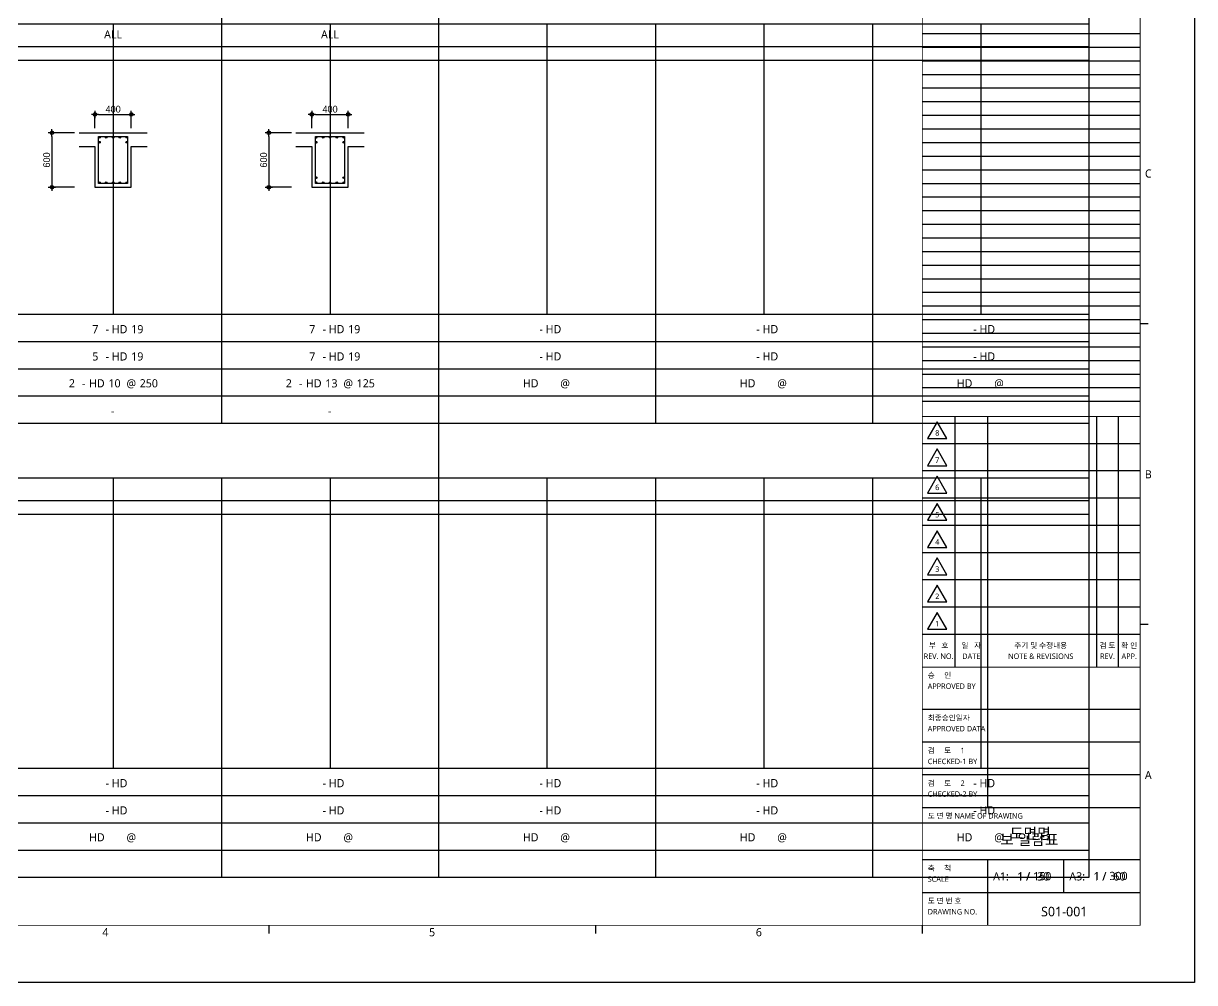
# Model space of a CAD drawing. Header units: millimetres. Extents: x 255534 to 377770, y 34632 to 54434.
# Drawn here: x 267831 to 280734, y 36366 to 46929 of the extents above; entities that cross this region are included whole.
import ezdxf
from ezdxf.enums import TextEntityAlignment as Align

# ---------------------------------------------------------------- set-up
doc = ezdxf.new("R2010")
doc.units = ezdxf.units.MM
doc.header["$PDMODE"] = 3
doc.linetypes.add('(SEJIN)_1_HID1.5', pattern=[250, 150, -100])
doc.linetypes.add('CONTINOUS', pattern=[0])
doc.layers.get('Defpoints').update_dxf_attribs({"color": 155})
doc.layers.add('(S)_DEFPOINT', color=185, linetype='Continuous', plot=False)
doc.layers.add('Xref_S_VForm$0$S_XR_FORM_Defpoints', color=146, linetype='Continuous', plot=False)
for name, color, linetype in [('(S)_DIM', 7, 'Continuous'), ('(S)_FORM_LINE', 7, 'Continuous'), ('(S)_FORM_TEXT', 7, 'Continuous'), ('(S)_RC_Gir', 6, '(SEJIN)_1_HID1.5'), ('(S)_Rebar', 3, 'Continuous'), ('(S)_TEXT', 7, 'Continuous'), ('TEXT', 7, 'Continuous'), ('Xref_S_VForm$0$S_XR_FORM', 255, 'Continuous')]:
    doc.layers.add(name, color=color, linetype=linetype)
doc.styles.get("Standard").update_dxf_attribs({"font": 'SYMBOL'})
doc.styles.add('Xref_S_VForm$0$나눔바른고딕', font='NanumBarunGothic.ttf')
doc.styles.add('맑은고딕', font='')
doc.styles.get('맑은고딕').set_extended_font_data('Malgun Gothic')
doc.dimstyles.new('Sejin-dim3', dxfattribs={"dimscale": 50, "dimtxt": 3, "dimasz": 1, "dimexe": 0.5, "dimexo": 2, "dimgap": 1, "dimtad": 1, "dimdec": 0, "dimzin": 0, "dimdsep": 46, "dimtxsty": 'Standard', "dimblk": 'Z_DOT', "dimcen": -0.5, "dimdle": 1.5, "dimclrd": 256, "dimclre": 256, "dimclrt": 3, "dimadec": 0, "dimazin": 0, "dimtfac": 1, "dimtdec": 0, "dimtix": 1, "dimtmove": 2, "dimatfit": 3, "dimldrblk": 'DOT', "dimfxl": 1, "dimtvp": 1, "dimtolj": 1, "dimtzin": 0, "dimarcsym": 0})

# ---------------------------------------------------------------- blocks, each defined once
blk = doc.blocks.new('BASE1-1')
at = {"layer": '(S)_DEFPOINT'}
for p, q in [((11955, 4400), (11955, 1200)), ((14345, 4400), (14345, 1200)), ((16735, 4400), (16735, 1200)), ((19125, 4400), (19125, 1200)), ((21515, 4400), (21515, 1200)), ((1200, 4150), (22710, 4150)), ((1200, 4000), (22710, 4000))]:
    blk.add_line(p, q, dxfattribs=at)
at = {"layer": '(S)_FORM_LINE', "color": 7, "linetype": 'Continuous'}
for p, q in [((0, 5000), (22710, 5000)), ((0, 0), (22710, 0))]:
    blk.add_line(p, q, dxfattribs=at)
at = {"layer": '(S)_FORM_LINE'}
for p, q in [((15540, 5000), (15540, 0)), ((22710, 0), (22710, 5000))]:
    blk.add_line(p, q, dxfattribs=at)
at = {"layer": '(S)_FORM_LINE', "color": 8}
for p, q in [((0, 4400), (22710, 4400)), ((0, 1200), (22710, 1200)), ((0, 900), (22710, 900)), ((0, 600), (22710, 600)), ((0, 300), (22710, 300))]:
    blk.add_line(p, q, dxfattribs=at)
for points in [[(13150, 4400), (13150, 0)], [(15540, 4400), (15540, 0)], [(17930, 4400), (17930, 0)], [(20320, 4400), (20320, 0)]]:
    blk.add_lwpolyline(points, dxfattribs=at)
at = {"layer": '(S)_FORM_TEXT', "style": '맑은고딕'}
for s, p in [('- HD', (12113, 964)), ('- HD', (14503, 964)), ('- HD', (16893, 964)), ('- HD', (19283, 964)), ('- HD', (21673, 964)), ('- HD', (12113, 664)), ('- HD', (14503, 664)), ('- HD', (16893, 664)), ('- HD', (19283, 664)), ('- HD', (21673, 664)), ('HD', (11862, 368)), ('@', (12208, 368)), ('HD', (14252, 368)), ('@', (14598, 368)), ('HD', (16642, 368)), ('@', (16988, 368)), ('HD', (19032, 368)), ('@', (19378, 368)), ('HD', (21422, 368)), ('@', (21768, 368))]:
    blk.add_text(s, height=90, dxfattribs=at).set_placement(p, align=Align.BOTTOM_RIGHT)
blk = doc.blocks.new('Z_DOT')
at = {"layer": '(S)_DIM', "color": 0}
for p, q in [((-1, 0), (1, 0)), ((0, -1), (0, 1))]:
    blk.add_line(p, q, dxfattribs=at)
for radius in [0.5, 0.25]:
    blk.add_circle((0, 0), radius, dxfattribs=at)
blk = doc.blocks.new('*D778')
at = {"layer": '(S)_DIM', "lineweight": -2}
for p, q in [((268394, 45725), (268120, 45725)), ((268145, 45685), (268145, 45165)), ((268394, 45125), (268120, 45125))]:
    blk.add_line(p, q, dxfattribs=at)
at = {"layer": 'Defpoints', "color": 0}
for p in [(268444, 45725), (268145, 45125), (268444, 45125)]:
    blk.add_point(p, dxfattribs=at)
at = {"layer": '(S)_DIM', "linetype": 'ByBlock', "lineweight": -2, "xscale": 40, "yscale": 40, "zscale": 40}
for p, rotation in [((268145, 45725), 90), ((268145, 45125), 270)]:
    blk.add_blockref('Z_DOT', p, dxfattribs=dict(at, rotation=rotation))
at = {"layer": '(S)_DIM', "color": 3, "insert": (268087, 45425), "char_height": 75, "attachment_point": 5, "rotation": 90}
blk.add_mtext('\\A1;600', dxfattribs=at)
blk = doc.blocks.new('_Dot')
at = {"color": 0, "linetype": 'ByBlock', "lineweight": -2}
blk.add_line((-0.5, 0), (-1, 0), dxfattribs=at)
at = {"color": 0, "linetype": 'ByBlock', "const_width": 0.5}
blk.add_lwpolyline([(-0.25, 0, 1), (0.25, 0, 1)], format="xyb", close=True, dxfattribs=at)
blk = doc.blocks.new('DOT')
at = {"color": 0, "linetype": 'ByBlock'}
blk.add_line((-0.5, 0), (-1, 0), dxfattribs=at)
at = {"color": 0, "linetype": 'ByBlock', "const_width": 0.5}
blk.add_lwpolyline([(-0.25, 0, 1), (0.25, 0, 1)], format="xyb", close=True, dxfattribs=at)
blk = doc.blocks.new('*D779')
at = {"layer": '(S)_DIM', "lineweight": -2}
for p, q in [((270784, 45725), (270510, 45725)), ((270535, 45685), (270535, 45165)), ((270784, 45125), (270510, 45125))]:
    blk.add_line(p, q, dxfattribs=at)
at = {"layer": 'Defpoints', "color": 0}
for p in [(270834, 45725), (270535, 45125), (270834, 45125)]:
    blk.add_point(p, dxfattribs=at)
at = {"layer": '(S)_DIM', "linetype": 'ByBlock', "lineweight": -2, "xscale": 40, "yscale": 40, "zscale": 40}
for p, rotation in [((270535, 45725), 90), ((270535, 45125), 270)]:
    blk.add_blockref('Z_DOT', p, dxfattribs=dict(at, rotation=rotation))
at = {"layer": '(S)_DIM', "color": 3, "insert": (270477, 45425), "char_height": 75, "attachment_point": 5, "rotation": 90}
blk.add_mtext('\\A1;600', dxfattribs=at)
blk = doc.blocks.new('*D780')
at = {"layer": '(S)_DIM', "lineweight": -2}
for p, q in [((271009, 45775), (271009, 45951)), ((271409, 45775), (271409, 45951)), ((271049, 45926), (271369, 45926))]:
    blk.add_line(p, q, dxfattribs=at)
at = {"layer": 'Defpoints', "color": 0}
for p in [(271409, 45926), (271009, 45725), (271409, 45725)]:
    blk.add_point(p, dxfattribs=at)
at = {"layer": '(S)_DIM', "linetype": 'ByBlock', "lineweight": -2, "xscale": 40, "yscale": 40, "zscale": 40, "rotation": 180}
blk.add_blockref('Z_DOT', (271009, 45926), dxfattribs=at)
at = {"layer": '(S)_DIM', "linetype": 'ByBlock', "lineweight": -2, "xscale": 40, "yscale": 40, "zscale": 40}
blk.add_blockref('Z_DOT', (271409, 45926), dxfattribs=at)
at = {"layer": '(S)_DIM', "color": 3, "insert": (271209, 45984), "char_height": 75, "attachment_point": 5}
blk.add_mtext('\\A1;400', dxfattribs=at)
blk = doc.blocks.new('*D781')
at = {"layer": '(S)_DIM', "lineweight": -2}
for p, q in [((268619, 45775), (268619, 45951)), ((269019, 45775), (269019, 45951)), ((268659, 45926), (268979, 45926))]:
    blk.add_line(p, q, dxfattribs=at)
at = {"layer": 'Defpoints', "color": 0}
for p in [(269019, 45926), (268619, 45725), (269019, 45725)]:
    blk.add_point(p, dxfattribs=at)
at = {"layer": '(S)_DIM', "linetype": 'ByBlock', "lineweight": -2, "xscale": 40, "yscale": 40, "zscale": 40, "rotation": 180}
blk.add_blockref('Z_DOT', (268619, 45926), dxfattribs=at)
at = {"layer": '(S)_DIM', "linetype": 'ByBlock', "lineweight": -2, "xscale": 40, "yscale": 40, "zscale": 40}
blk.add_blockref('Z_DOT', (269019, 45926), dxfattribs=at)
at = {"layer": '(S)_DIM', "color": 3, "insert": (268819, 45984), "char_height": 75, "attachment_point": 5}
blk.add_mtext('\\A1;400', dxfattribs=at)
blk = doc.blocks.new('Xref_S_VForm')
at = {"layer": 'Xref_S_VForm$0$S_XR_FORM'}
for p, q in [((411.5, 120.9), (410, 120.9)), ((376, 103.9), (376, 57.9)), ((382, 103.9), (382, 32.1)), ((402, 103.9), (402, 57.9)), ((406, 103.9), (406, 57.9)), ((410, 98.9), (370, 98.9)), ((410, 93.9), (370, 93.9)), ((410, 88.9), (370, 88.9)), ((410, 83.9), (370, 83.9)), ((410, 78.9), (370, 78.9)), ((410, 73.9), (370, 73.9)), ((410, 68.9), (370, 68.9)), ((411.5, 65.7), (410, 65.7)), ((410, 63.9), (370, 63.9)), ((410, 44.1), (370, 44.1)), ((410, 38.1), (370, 38.1)), ((410, 32.1), (370, 32.1)), ((410, 22.5), (370, 22.5)), ((382, 22.5), (382, 10.5)), ((396, 16.5), (396, 22.5)), ((410, 16.5), (370, 16.5)), ((250, 10.5), (250, 9)), ((310, 10.5), (310, 9)), ((370, 10.5), (370, 9))]:
    blk.add_line(p, q, dxfattribs=at)
at = {"layer": 'Xref_S_VForm$0$S_XR_FORM', "color": 155}
blk.add_lwpolyline([(0, 297), (420, 297), (420, 0), (0, 0), (0, 297)], dxfattribs=at)
at = {"layer": 'Xref_S_VForm$0$S_XR_FORM', "const_width": 0.15}
blk.add_lwpolyline([(10, 10.5), (10, 286.5), (410, 286.5), (410, 10.5)], close=True, dxfattribs=at)
for points in [[(370, 286.5), (370, 10.5)], [(410, 103.9), (370, 103.9)], [(410, 57.9), (370, 57.9)]]:
    blk.add_lwpolyline(points, dxfattribs=at)
at = {"layer": 'Xref_S_VForm$0$S_XR_FORM'}
for points in [[(372.75, 102.94), (370.97, 99.86), (374.53, 99.86)], [(372.75, 97.94), (370.97, 94.86), (374.53, 94.86)], [(372.75, 92.94), (370.97, 89.86), (374.53, 89.86)], [(372.75, 87.94), (370.97, 84.86), (374.53, 84.86)], [(372.75, 82.94), (370.97, 79.86), (374.53, 79.86)], [(372.75, 77.94), (370.97, 74.86), (374.53, 74.86)], [(372.75, 72.94), (370.97, 69.86), (374.53, 69.86)], [(372.75, 67.94), (370.97, 64.86), (374.53, 64.86)]]:
    blk.add_lwpolyline(points, close=True, dxfattribs=at)
blk.add_lwpolyline([(410, 50.1), (370, 50.1)], dxfattribs=at)
blk.add_lwpolyline([(410, 50.1), (370, 50.1)], dxfattribs=at)
at = {"layer": 'Xref_S_VForm$0$S_XR_FORM_Defpoints'}
for p, q in [((370, 174.2), (410, 174.2)), ((370, 171.7), (410, 171.7)), ((370, 169.2), (410, 169.2)), ((370, 166.7), (410, 166.7)), ((370, 164.2), (410, 164.2)), ((370, 161.7), (410, 161.7)), ((370, 159.2), (410, 159.2)), ((370, 156.7), (410, 156.7)), ((370, 154.2), (410, 154.2)), ((370, 151.7), (410, 151.7)), ((370, 149.2), (410, 149.2)), ((370, 146.7), (410, 146.7)), ((370, 144.2), (410, 144.2)), ((370, 141.7), (410, 141.7)), ((370, 139.2), (410, 139.2)), ((370, 136.7), (410, 136.7)), ((370, 134.2), (410, 134.2)), ((370, 131.7), (410, 131.7)), ((370, 129.2), (410, 129.2)), ((370, 126.7), (410, 126.7)), ((370, 124.2), (410, 124.2)), ((370, 121.7), (410, 121.7)), ((370, 119.2), (410, 119.2)), ((370, 116.7), (410, 116.7)), ((370, 114.2), (410, 114.2)), ((370, 111.7), (410, 111.7)), ((370, 109.2), (410, 109.2)), ((370, 106.7), (410, 106.7))]:
    blk.add_line(p, q, dxfattribs=at)
at = {"layer": 'Xref_S_VForm$0$S_XR_FORM', "style": 'Xref_S_VForm$0$나눔바른고딕'}
for s, height, p in [('C', 1.5, (411.5, 148.5)), ('B', 1.5, (411.5, 93.3)), ('부   호', 1, (373, 61.9)), ('일   자', 1, (379, 61.9)), ('주기 및 수정내용', 1, (391.75, 61.9)), ('검 토', 1, (404, 61.9)), ('확 인', 1, (408, 61.9)), ('REV. NO.', 1, (373, 59.9)), ('DATE', 1, (379, 59.9)), ('NOTE & REVISIONS', 1, (391.75, 59.9)), ('REV.', 1, (404, 59.9)), ('APP.', 1, (408, 59.9)), ('A', 1.5, (411.5, 38.1))]:
    blk.add_text(s, height=height, dxfattribs=at).set_placement(p, align=Align.MIDDLE)
for s, p in [('8', (372.75, 100.89)), ('7', (372.75, 95.89)), ('6', (372.75, 90.89)), ('5', (372.75, 85.89)), ('4', (372.75, 80.89)), ('3', (372.75, 75.89)), ('2', (372.75, 70.89)), ('1', (372.75, 65.89))]:
    blk.add_text(s, height=1, dxfattribs=at).set_placement(p, align=Align.MIDDLE_CENTER)
for s, p in [('승     인', (371, 56.9)), ('APPROVED BY', (371, 54.9)), ('최종승인일자', (371, 49.1)), ('APPROVED DATA', (371, 47.1)), ('검     토     1', (371, 43.1)), ('CHECKED-1 BY', (371, 41.1)), ('검     토     2', (371, 37.1)), ('CHECKED-2 BY', (371, 35.1)), ('도 면 명 NAME OF DRAWING', (371, 31.1)), ('축     척', (371, 21.5)), ('SCALE', (371, 19.5)), ('도 면 번 호', (371, 15.5)), ('DRAWING NO.', (371, 13.5))]:
    blk.add_text(s, height=1, dxfattribs=at).set_placement(p, align=Align.TOP_LEFT)
for s, p in [('A1:', (383, 19.5)), ('A3:', (397, 19.5))]:
    blk.add_text(s, height=1.5, dxfattribs=at).set_placement(p, align=Align.MIDDLE_LEFT)
for s, p in [('4', (220, 8.5)), ('5', (280, 8.5)), ('6', (340, 8.5))]:
    blk.add_text(s, height=1.5, dxfattribs=at).set_placement(p, align=Align.CENTER)
at = {"layer": 'Xref_S_VForm$0$S_XR_FORM_Defpoints', "style": 'Xref_S_VForm$0$나눔바른고딕'}
for s, height, p in [('도면명', 2, (389.85, 27.38)), ('1 / 150', 1.5, (390.6, 19.53)), ('1 / 300', 1.5, (404.6, 19.57)), ('S01-001', 1.75, (396.07, 13.03))]:
    blk.add_text(s, height=height, dxfattribs=at).set_placement(p, align=Align.MIDDLE_CENTER)

msp = doc.modelspace()

# ---------------------------------------------------------------- hatches: boundary and pattern name
at = {"layer": '(S)_Rebar'}
h = msp.add_hatch(color=256, dxfattribs=at)
h.dxf.hatch_style = 1
edge = h.paths.add_edge_path()
edge.add_arc((268668, 45675.5), 9.5, 0, 360)
h = msp.add_hatch(color=256, dxfattribs=at)
h.dxf.hatch_style = 1
edge = h.paths.add_edge_path()
edge.add_arc((268743.3, 45675.5), 9.5, 0, 360)
h = msp.add_hatch(color=256, dxfattribs=at)
h.dxf.hatch_style = 1
edge = h.paths.add_edge_path()
edge.add_arc((268818.5, 45675.5), 9.5, -180, 180, ccw=False)
h = msp.add_hatch(color=256, dxfattribs=at)
h.dxf.hatch_style = 1
edge = h.paths.add_edge_path()
edge.add_arc((268893.8, 45675.5), 9.5, -180, 180, ccw=False)
h = msp.add_hatch(color=256, dxfattribs=at)
h.dxf.hatch_style = 1
edge = h.paths.add_edge_path()
edge.add_arc((268969.1, 45675.5), 9.5, -180, 180, ccw=False)
h = msp.add_hatch(color=256, dxfattribs=at)
h.dxf.hatch_style = 1
edge = h.paths.add_edge_path()
edge.add_arc((271058, 45675.5), 9.5, 0, 360)
h = msp.add_hatch(color=256, dxfattribs=at)
h.dxf.hatch_style = 1
edge = h.paths.add_edge_path()
edge.add_arc((271133.3, 45675.5), 9.5, 0, 360)
h = msp.add_hatch(color=256, dxfattribs=at)
h.dxf.hatch_style = 1
edge = h.paths.add_edge_path()
edge.add_arc((271208.5, 45675.5), 9.5, -180, 180, ccw=False)
h = msp.add_hatch(color=256, dxfattribs=at)
h.dxf.hatch_style = 1
edge = h.paths.add_edge_path()
edge.add_arc((271283.8, 45675.5), 9.5, -180, 180, ccw=False)
h = msp.add_hatch(color=256, dxfattribs=at)
h.dxf.hatch_style = 1
edge = h.paths.add_edge_path()
edge.add_arc((271359.1, 45675.5), 9.5, -180, 180, ccw=False)
h = msp.add_hatch(color=256, dxfattribs=at)
h.dxf.hatch_style = 1
edge = h.paths.add_edge_path()
edge.add_arc((268668, 45620.5), 9.5, 0, 360)
h = msp.add_hatch(color=256, dxfattribs=at)
h.dxf.hatch_style = 1
edge = h.paths.add_edge_path()
edge.add_arc((268969.1, 45620.5), 9.5, -180, 180, ccw=False)
h = msp.add_hatch(color=256, dxfattribs=at)
h.dxf.hatch_style = 1
edge = h.paths.add_edge_path()
edge.add_arc((271058, 45620.5), 9.5, 0, 360)
h = msp.add_hatch(color=256, dxfattribs=at)
h.dxf.hatch_style = 1
edge = h.paths.add_edge_path()
edge.add_arc((271359.1, 45620.5), 9.5, -180, 180, ccw=False)
h = msp.add_hatch(color=256, dxfattribs=at)
h.dxf.hatch_style = 1
edge = h.paths.add_edge_path()
edge.add_arc((268668, 45174.5), 9.5, 0, 360, ccw=False)
h = msp.add_hatch(color=256, dxfattribs=at)
h.dxf.hatch_style = 1
edge = h.paths.add_edge_path()
edge.add_arc((268743.3, 45174.5), 9.5, 0, 360, ccw=False)
h = msp.add_hatch(color=256, dxfattribs=at)
h.dxf.hatch_style = 1
edge = h.paths.add_edge_path()
edge.add_arc((268818.5, 45174.5), 9.5, 180, 540)
h = msp.add_hatch(color=256, dxfattribs=at)
h.dxf.hatch_style = 1
edge = h.paths.add_edge_path()
edge.add_arc((268893.8, 45174.5), 9.5, 180, 540)
h = msp.add_hatch(color=256, dxfattribs=at)
h.dxf.hatch_style = 1
edge = h.paths.add_edge_path()
edge.add_arc((268969.1, 45174.5), 9.5, 180, 540)
h = msp.add_hatch(color=256, dxfattribs=at)
h.dxf.hatch_style = 1
edge = h.paths.add_edge_path()
edge.add_arc((271058, 45229.5), 9.5, 0, 360, ccw=False)
h = msp.add_hatch(color=256, dxfattribs=at)
h.dxf.hatch_style = 1
edge = h.paths.add_edge_path()
edge.add_arc((271058, 45174.5), 9.5, 0, 360, ccw=False)
h = msp.add_hatch(color=256, dxfattribs=at)
h.dxf.hatch_style = 1
edge = h.paths.add_edge_path()
edge.add_arc((271133.3, 45174.5), 9.5, 0, 360, ccw=False)
h = msp.add_hatch(color=256, dxfattribs=at)
h.dxf.hatch_style = 1
edge = h.paths.add_edge_path()
edge.add_arc((271208.5, 45174.5), 9.5, 180, 540)
h = msp.add_hatch(color=256, dxfattribs=at)
h.dxf.hatch_style = 1
edge = h.paths.add_edge_path()
edge.add_arc((271283.8, 45174.5), 9.5, 180, 540)
h = msp.add_hatch(color=256, dxfattribs=at)
h.dxf.hatch_style = 1
edge = h.paths.add_edge_path()
edge.add_arc((271359.1, 45229.5), 9.5, 180, 540)
h = msp.add_hatch(color=256, dxfattribs=at)
h.dxf.hatch_style = 1
edge = h.paths.add_edge_path()
edge.add_arc((271359.1, 45174.5), 9.5, 180, 540)

# ---------------------------------------------------------------- linework, layer by layer
at = {"layer": '(S)_FORM_LINE'}
msp.add_line((270013.5, 47525.5), (270013.5, 42525.5), dxfattribs=at)
at = {"layer": '(S)_RC_Gir', "linetype": 'CONTINOUS'}
for p, q in [((268443.5, 45725), (269193.5, 45725)), ((270833.5, 45725), (271583.5, 45725))]:
    msp.add_line(p, q, dxfattribs=at)
at = {"layer": '(S)_RC_Gir', "linetype": 'CONTINOUS', "elevation": 0}
for points in [[(268443.5, 45575), (268618.5, 45575), (268618.5, 45125), (269018.5, 45125), (269018.5, 45575), (269193.5, 45575)], [(270833.5, 45575), (271008.5, 45575), (271008.5, 45125), (271408.5, 45125), (271408.5, 45575), (271583.5, 45575)]]:
    msp.add_lwpolyline(points, dxfattribs=at)
at = {"layer": '(S)_Rebar', "ltscale": 100, "elevation": 0}
for points in [[(268658.5, 45165), (268658.5, 45685), (268978.5, 45685), (268978.5, 45165)], [(271048.5, 45165), (271048.5, 45685), (271368.5, 45685), (271368.5, 45165)]]:
    msp.add_lwpolyline(points, close=True, dxfattribs=at)
at = {"layer": '(S)_Rebar'}
for centre in [(268668, 45675.5), (268743.3, 45675.5), (268818.5, 45675.5), (268893.8, 45675.5), (268969.1, 45675.5), (271058, 45675.5), (271133.3, 45675.5), (271208.5, 45675.5), (271283.8, 45675.5), (271359.1, 45675.5), (268668, 45620.5), (268969.1, 45620.5), (271058, 45620.5), (271359.1, 45620.5), (268668, 45174.5), (268743.3, 45174.5), (268818.5, 45174.5), (268893.8, 45174.5), (268969.1, 45174.5), (271058, 45229.5), (271058, 45174.5), (271133.3, 45174.5), (271208.5, 45174.5), (271283.8, 45174.5), (271359.1, 45229.5), (271359.1, 45174.5)]:
    msp.add_circle(centre, 9.5, dxfattribs=at)

# ---------------------------------------------------------------- block references
at = {"xscale": 60, "yscale": 60, "zscale": 60}
msp.add_blockref('Xref_S_VForm', (255533.5, 36365.5), dxfattribs=at)
for p in [(256863.5, 42525.5), (256863.5, 37525.5)]:
    msp.add_blockref('BASE1-1', p)

# ---------------------------------------------------------------- texts
at = {"layer": '(S)_FORM_TEXT', "style": '맑은고딕'}
for s, p in [('- HD', (268976.8, 43489.3)), ('- HD', (271366.8, 43489.3)), ('- HD', (268976.8, 43189.3)), ('- HD', (271366.8, 43189.3)), ('HD', (268725.2, 42893.2)), ('@', (269072, 42893.2)), ('HD', (271115.2, 42893.2)), ('@', (271462, 42893.2)), ('-', (268514.5, 42893.2)), ('-', (270904.5, 42893.2))]:
    msp.add_text(s, height=90, dxfattribs=at).set_placement(p, align=Align.BOTTOM_RIGHT)
at = {"layer": '(S)_TEXT', "style": '맑은고딕'}
for p in [(268818.5, 46807.9), (271208.5, 46807.9)]:
    msp.add_text('ALL', height=90, dxfattribs=at).set_placement(p, align=Align.MIDDLE_CENTER)
at = {"layer": '(S)_TEXT', "color": 3, "style": '맑은고딕'}
for s, p in [('7', (268656.7, 43489.3)), ('7', (271046.7, 43489.3)), ('5', (268656.7, 43189.3)), ('7', (271046.7, 43189.3)), ('2', (268398.4, 42893.2)), ('10', (268901.3, 42893.2)), ('250', (269312.6, 42893.2)), ('2', (270788.4, 42893.2)), ('13', (271291.3, 42893.2)), ('125', (271702.6, 42893.2)), ('-', (268832.5, 42588.5)), ('-', (271222.5, 42588.5))]:
    msp.add_text(s, height=90, dxfattribs=at).set_placement(p, align=Align.BOTTOM_RIGHT)
for p in [(269018.1, 43489.3), (271408.1, 43489.3), (269018.1, 43189.3), (271408.1, 43189.3)]:
    msp.add_text('19', height=90, dxfattribs=at).set_placement(p, align=Align.BOTTOM_LEFT)
at = {"layer": 'TEXT', "style": '맑은고딕'}
for s, height, p in [('보 일람표 ', 120, (278933.5, 37940.5)), ('1 /', 90, (278848.9, 37534.6)), ('30', 90, (279065.3, 37534.6)), ('1 /', 90, (279688.9, 37534.6)), ('60', 90, (279905.3, 37534.6))]:
    msp.add_text(s, height=height, dxfattribs=at).set_placement(p, align=Align.MIDDLE_CENTER)

# ---------------------------------------------------------------- dimensions: what is measured, and where the dimension line sits
at = {"layer": '(S)_DIM'}
for base, p1, p2, picture, middle in [((269018.5, 45925.5), (268618.5, 45725), (269018.5, 45725), '*D781', (268818.5, 45983.8)), ((271408.5, 45925.5), (271008.5, 45725), (271408.5, 45725), '*D780', (271208.5, 45983.8))]:
    dim = msp.add_linear_dim(base=base, p1=p1, p2=p2, dimstyle='Sejin-dim3', override={"dimtxt": 1.5, "dimasz": 0.8, "dimexo": 1, "dimgap": 0.4, "dimtxsty": 'Standard', "dimdle": 1, "dimldrblk": 'Dot'}, dxfattribs=at)
    dim.commit()
    dim.dimension.update_dxf_attribs({"geometry": picture, "text_midpoint": middle})
for base, p1, p2, picture, middle in [((268145.1, 45125), (268443.5, 45725), (268443.5, 45125), '*D778', (268086.8, 45425)), ((270535.1, 45125), (270833.5, 45725), (270833.5, 45125), '*D779', (270476.8, 45425))]:
    dim = msp.add_linear_dim(base=base, p1=p1, p2=p2, angle=90, dimstyle='Sejin-dim3', override={"dimtxt": 1.5, "dimasz": 0.8, "dimexo": 1, "dimgap": 0.4, "dimtxsty": 'Standard', "dimdle": 1, "dimldrblk": 'Dot'}, dxfattribs=at)
    dim.commit()
    dim.dimension.update_dxf_attribs({"geometry": picture, "text_midpoint": middle})

doc.saveas('drawing.dxf')
